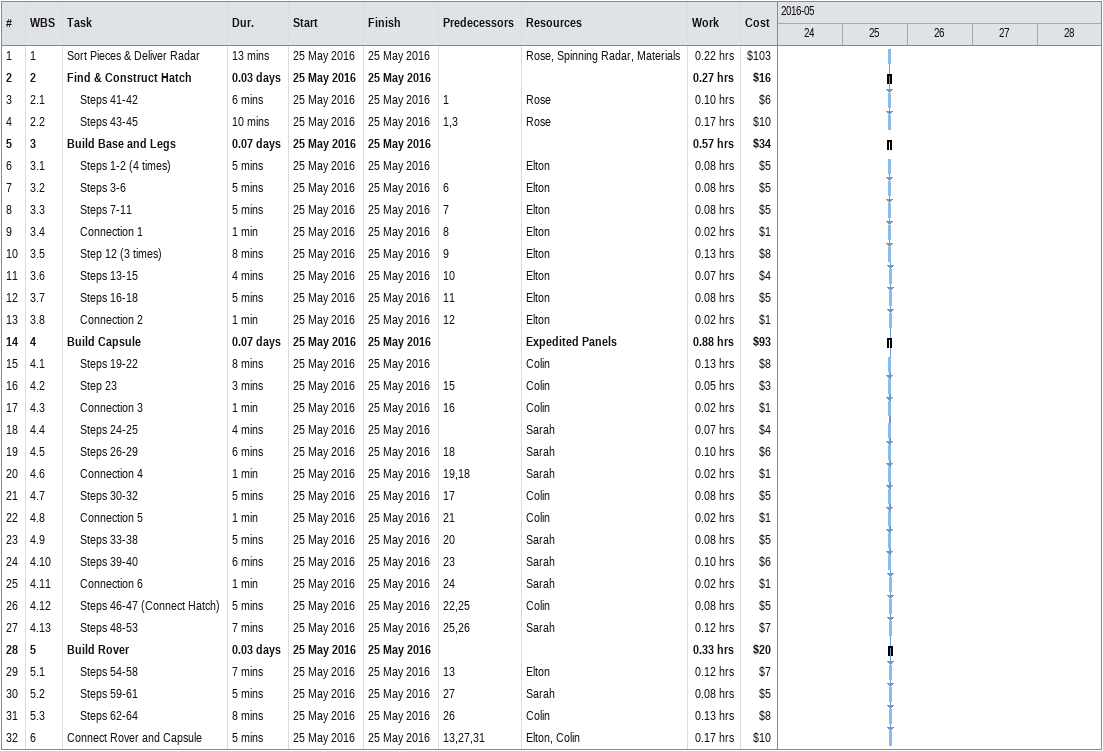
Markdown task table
| ID | WBS | Task | Duration | Start | Finish | Predecessors | Resources | Work (h) | Cost ($) |
|---|---|---|---|---|---|---|---|---|---|
| 1 | 1 | Sort Pieces & Deliver Radar | 13min | 2016-05-25 | 2016-05-25 |  | Rose, Spinning Radar, Materials | 0.22 | 103 |
| 2 | 2 | **Find & Construct Hatch** | 0.03d | 2016-05-25 | 2016-05-25 |  |  | 0.27 | 16 |
| 3 | 2.1 | Steps 41-42 | 6min | 2016-05-25 | 2016-05-25 | 1 | Rose | 0.10 | 6 |
| 4 | 2.2 | Steps 43-45 | 10min | 2016-05-25 | 2016-05-25 | 1, 3 | Rose | 0.17 | 10 |
| 5 | 3 | **Build Base and Legs** | 0.07d | 2016-05-25 | 2016-05-25 |  |  | 0.57 | 34 |
| 6 | 3.1 | Steps 1-2 (4 times) | 5min | 2016-05-25 | 2016-05-25 |  | Elton | 0.08 | 5 |
| 7 | 3.2 | Steps 3-6 | 5min | 2016-05-25 | 2016-05-25 | 6 | Elton | 0.08 | 5 |
| 8 | 3.3 | Steps 7-11 | 5min | 2016-05-25 | 2016-05-25 | 7 | Elton | 0.08 | 5 |
| 9 | 3.4 | Connection 1 | 1min | 2016-05-25 | 2016-05-25 | 8 | Elton | 0.02 | 1 |
| 10 | 3.5 | Step 12 (3 times) | 8min | 2016-05-25 | 2016-05-25 | 9 | Elton | 0.13 | 8 |
| 11 | 3.6 | Steps 13-15 | 4min | 2016-05-25 | 2016-05-25 | 10 | Elton | 0.07 | 4 |
| 12 | 3.7 | Steps 16-18 | 5min | 2016-05-25 | 2016-05-25 | 11 | Elton | 0.08 | 5 |
| 13 | 3.8 | Connection 2 | 1min | 2016-05-25 | 2016-05-25 | 12 | Elton | 0.02 | 1 |
| 14 | 4 | **Build Capsule** | 0.07d | 2016-05-25 | 2016-05-25 |  | Expedited Panels | 0.88 | 93 |
| 15 | 4.1 | Steps 19-22 | 8min | 2016-05-25 | 2016-05-25 |  | Colin | 0.13 | 8 |
| 16 | 4.2 | Step 23 | 3min | 2016-05-25 | 2016-05-25 | 15 | Colin | 0.05 | 3 |
| 17 | 4.3 | Connection 3 | 1min | 2016-05-25 | 2016-05-25 | 16 | Colin | 0.02 | 1 |
| 18 | 4.4 | Steps 24-25 | 4min | 2016-05-25 | 2016-05-25 |  | Sarah | 0.07 | 4 |
| 19 | 4.5 | Steps 26-29 | 6min | 2016-05-25 | 2016-05-25 | 18 | Sarah | 0.10 | 6 |
| 20 | 4.6 | Connection 4 | 1min | 2016-05-25 | 2016-05-25 | 19, 18 | Sarah | 0.02 | 1 |
| 21 | 4.7 | Steps 30-32 | 5min | 2016-05-25 | 2016-05-25 | 17 | Colin | 0.08 | 5 |
| 22 | 4.8 | Connection 5 | 1min | 2016-05-25 | 2016-05-25 | 21 | Colin | 0.02 | 1 |
| 23 | 4.9 | Steps 33-38 | 5min | 2016-05-25 | 2016-05-25 | 20 | Sarah | 0.08 | 5 |
| 24 | 4.10 | Steps 39-40 | 6min | 2016-05-25 | 2016-05-25 | 23 | Sarah | 0.10 | 6 |
| 25 | 4.11 | Connection 6 | 1min | 2016-05-25 | 2016-05-25 | 24 | Sarah | 0.02 | 1 |
| 26 | 4.12 | Steps 46-47 (Connect Hatch) | 5min | 2016-05-25 | 2016-05-25 | 22, 25 | Colin | 0.08 | 5 |
| 27 | 4.13 | Steps 48-53 | 7min | 2016-05-25 | 2016-05-25 | 25, 26 | Sarah | 0.12 | 7 |
| 28 | 5 | **Build Rover** | 0.03d | 2016-05-25 | 2016-05-25 |  |  | 0.33 | 20 |
| 29 | 5.1 | Steps 54-58 | 7min | 2016-05-25 | 2016-05-25 | 13 | Elton | 0.12 | 7 |
| 30 | 5.2 | Steps 59-61 | 5min | 2016-05-25 | 2016-05-25 | 27 | Sarah | 0.08 | 5 |
| 31 | 5.3 | Steps 62-64 | 8min | 2016-05-25 | 2016-05-25 | 26 | Colin | 0.13 | 8 |
| 32 | 6 | Connect Rover and Capsule | 5min | 2016-05-25 | 2016-05-25 | 13, 27, 31 | Elton, Colin | 0.17 | 10 |
